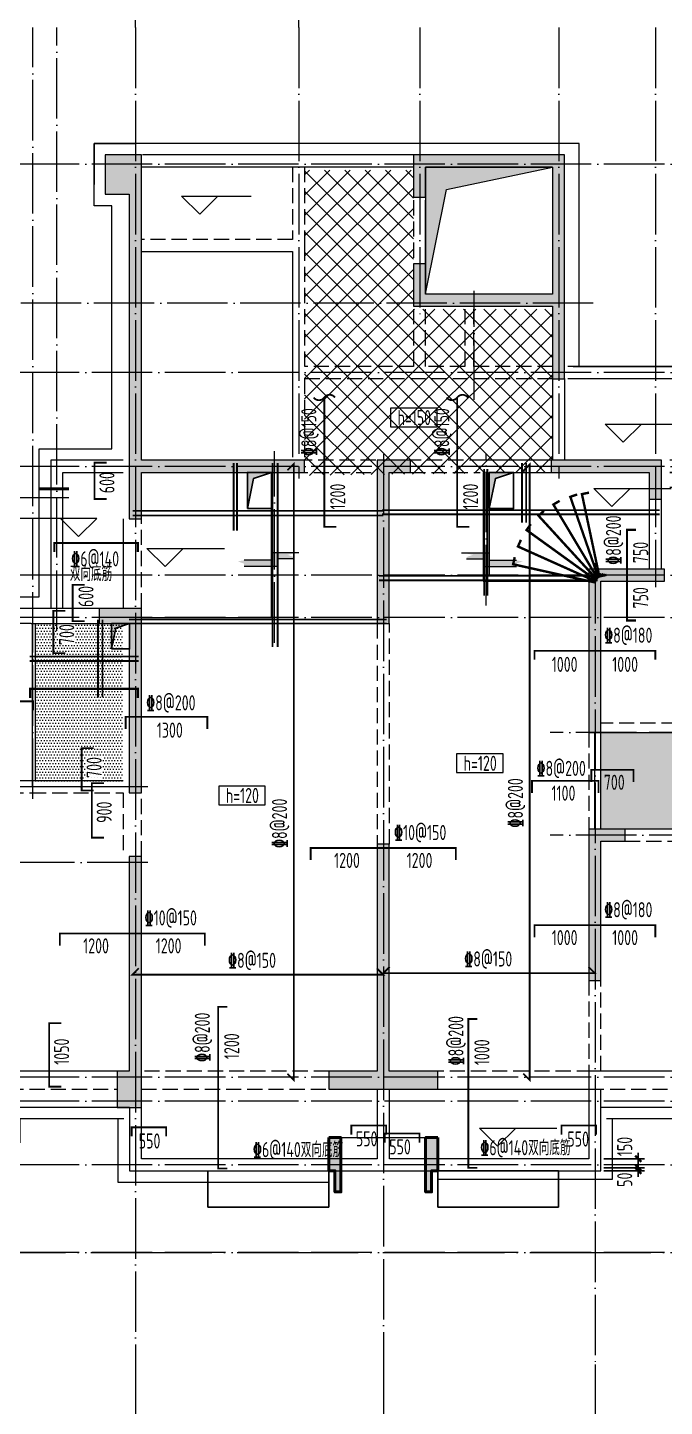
# Model space of a CAD drawing. Extents: x -129922 to 1190196, y -520662 to 139923.
# Drawn here: x 591054 to 601586, y -326059 to -303257 of the extents above; entities that cross this region are included whole.
import ezdxf
from ezdxf.enums import TextEntityAlignment as Align

# ---------------------------------------------------------------- set-up
doc = ezdxf.new("R2010")
doc.units = 0
doc.header["$LTSCALE"] = 1000
doc.header["$MEASUREMENT"] = 0
doc.linetypes.add('DASH', pattern=[0.35, 0.25, -0.1])
doc.linetypes.add('DOTE', pattern=[2.42, 2, -0.2, 0.02, -0.2])
for name, color, linetype, lineweight in [('A-墙体', 140, 'Continuous', 50), ('A-大样-填充', 8, 'Continuous', 9), ('A-平面-饰线', 11, 'Continuous', 15), ('A-标注-轴号', 3, 'Continuous', 15), ('A-轴线-塔楼', 1, 'DOTE', 9), ('A-轴线-隔墙', 41, 'DOTE', 9), ('S-基础-DQ', 6, 'Continuous', 20), ('S-墙柱-HATCH', 251, 'Continuous', 9), ('S-墙柱-WALL', 6, 'Continuous', 20), ('S-大样-DIM', 3, 'Continuous', 20), ('S-板-BEAM', 4, 'DASH', 20), ('S-板-BEAM-CON', 2, 'Continuous', 20), ('S-板-大样索引', 3, 'Continuous', 20), ('S-板-板厚', 191, 'Continuous', 20), ('S-板-板面填充', 251, 'Continuous', 20), ('S-板-标高', 3, 'Continuous', 20), ('S-板-楼板正筋', 107, 'Continuous', 20), ('S-板-楼板正筋文字', 107, 'Continuous', 20), ('S-板-楼板负筋', 1, 'Continuous', 20), ('S-板-楼板负筋文字', 7, 'Continuous', 20), ('S-板-模板线条', 140, 'Continuous', 20), ('S-板-洞口边线', 211, 'Continuous', 20), ('S-轴网-轴线', 1, 'DOTE', 9)]:
    doc.layers.add(name, color=color, linetype=linetype, lineweight=lineweight)
for name, color, linetype in [('DIM_SYMB', 3, 'Continuous'), ('HOLE', 5, 'Continuous'), ('HOLE_HATCH', 9, 'Continuous'), ('REIN', 1, 'Continuous'), ('楼板负筋文字', 7, 'Continuous'), ('楼板负筋钢筋', 1, 'Continuous')]:
    doc.layers.add(name, color=color, linetype=linetype)
doc.styles.add('TSSD_Dimension', font='tssdeng.shx', dxfattribs={"width": 0.7, "bigfont": 'HZTXT.SHX'})
doc.styles.add('TSSD_Rein', font='tssdeng.shx', dxfattribs={"width": 0.7, "bigfont": 'hztxt.shx'})
doc.dimstyles.new('TSSD_100_100$0', dxfattribs={"dimtxt": 250, "dimasz": 100, "dimexe": 100, "dimexo": 250, "dimgap": 100, "dimtad": 1, "dimdec": 0, "dimzin": 0, "dimdsep": 46, "dimtxsty": 'TSSD_Dimension', "dimblk": 'ARCHTICK', "dimcen": 0, "dimdle": 100, "dimclrd": 3, "dimclre": 3, "dimclrt": 7, "dimadec": 0, "dimazin": 0, "dimtfac": 1, "dimtdec": 0, "dimtix": 1, "dimtmove": 2, "dimatfit": 0, "dimldrblk": 'ARCHTICK', "dimfxl": 0, "dimtolj": 1, "dimtzin": 0, "dimarcsym": 0})

# ---------------------------------------------------------------- blocks, each defined once
blk = doc.blocks.new('sgfhgfjhg')
at = {"layer": 'S-墙柱-WALL'}
for points in [[(6293713, -1484557), (6293713, -1489927), (6293913, -1489927), (6293913, -1489157), (6296613, -1489157), (6296613, -1488957), (6296513, -1488957), (6296513, -1488957), (6293913, -1488957), (6293913, -1483907), (6293313, -1483907), (6293313, -1484557)], [(6298413, -1484607), (6298613, -1484607), (6298613, -1484107), (6300713, -1484107), (6300713, -1486207), (6298613, -1486207), (6298613, -1485707), (6298413, -1485707), (6298413, -1486407), (6300713, -1486407), (6300713, -1487607), (6300913, -1487607), (6300913, -1483907), (6298413, -1483907)], [(6298363, -1488957), (6297813, -1488957), (6297813, -1491657), (6298013, -1491657), (6298013, -1489157), (6298363, -1489157)], [(6302313, -1489597), (6302513, -1489597), (6302513, -1488957), (6300688, -1488957), (6300688, -1489157), (6302313, -1489157)], [(6301313, -1493457), (6301513, -1493457), (6301513, -1490957), (6302563, -1490957), (6302563, -1490757), (6301313, -1490757)], [(6293713, -1494457), (6293913, -1494457), (6293913, -1491407), (6293213, -1491407), (6293213, -1491657), (6293713, -1491657)], [(6301313, -1497557), (6301513, -1497557), (6301513, -1495257), (6301913, -1495257), (6301913, -1495057), (6301313, -1495057)], [(6297813, -1495307), (6297813, -1499057), (6297013, -1499057), (6297013, -1499357), (6298813, -1499357), (6298813, -1499057), (6298013, -1499057), (6298013, -1495307)], [(6293713, -1495507), (6293713, -1499057), (6293513, -1499057), (6293513, -1499657), (6293913, -1499657), (6293913, -1495507)]]:
    blk.add_lwpolyline(points, close=True, dxfattribs=at)
blk = doc.blocks.new('sfdhgfjhgjhgj')
at = {"layer": 'S-墙柱-HATCH'}
h = blk.add_hatch(color=256, dxfattribs=at)
h.dxf.hatch_style = 1
h.paths.add_polyline_path([(6497663, -1544314), (6497663, -1549684), (6497863, -1549684), (6497863, -1548914), (6500563, -1548914), (6500563, -1548714), (6500463, -1548714), (6497863, -1548714), (6497863, -1543664), (6497263, -1543664), (6497263, -1544314)])
h = blk.add_hatch(color=256, dxfattribs=at)
h.dxf.hatch_style = 1
h.paths.add_polyline_path([(6502363, -1544364), (6502563, -1544364), (6502563, -1543864), (6504663, -1543864), (6504663, -1545964), (6502563, -1545964), (6502563, -1545464), (6502363, -1545464), (6502363, -1546164), (6504663, -1546164), (6504663, -1547364), (6504863, -1547364), (6504863, -1543664), (6502363, -1543664)])
h = blk.add_hatch(color=256, dxfattribs=at)
h.dxf.hatch_style = 1
h.paths.add_polyline_path([(6502313, -1548714), (6501763, -1548714), (6501763, -1551414), (6501963, -1551414), (6501963, -1548914), (6502313, -1548914)])
h = blk.add_hatch(color=256, dxfattribs=at)
h.dxf.hatch_style = 1
h.paths.add_polyline_path([(6506263, -1549354), (6506463, -1549354), (6506463, -1548714), (6504638, -1548714), (6504638, -1548914), (6506263, -1548914)])
h = blk.add_hatch(color=256, dxfattribs=at)
h.dxf.hatch_style = 1
h.paths.add_polyline_path([(6505263, -1553214), (6505463, -1553214), (6505463, -1550714), (6506513, -1550714), (6506513, -1550514), (6505263, -1550514)])
h = blk.add_hatch(color=256, dxfattribs=at)
h.dxf.hatch_style = 1
h.paths.add_polyline_path([(6497663, -1554214), (6497863, -1554214), (6497863, -1551164), (6497163, -1551164), (6497163, -1551414), (6497663, -1551414)])
h = blk.add_hatch(color=256, dxfattribs=at)
h.dxf.hatch_style = 1
h.paths.add_polyline_path([(6505263, -1557314), (6505463, -1557314), (6505463, -1555014), (6505863, -1555014), (6505863, -1554814), (6505263, -1554814)])
h = blk.add_hatch(color=256, dxfattribs=at)
h.dxf.hatch_style = 1
h.paths.add_polyline_path([(6501763, -1555064), (6501763, -1558814), (6500963, -1558814), (6500963, -1559114), (6502763, -1559114), (6502763, -1558814), (6501963, -1558814), (6501963, -1555064)])
h = blk.add_hatch(color=256, dxfattribs=at)
h.dxf.hatch_style = 1
h.paths.add_polyline_path([(6497663, -1555264), (6497663, -1558814), (6497463, -1558814), (6497463, -1559414), (6497863, -1559414), (6497863, -1555264)])
blk.add_blockref('sgfhgfjhg', (203950, -59758))
blk = doc.blocks.new('20191020.17352493')
at = {"layer": 'S-板-模板线条'}
for p, q in [((13630, 13950), (20900, 13950)), ((26880, 13950), (33150, 13950)), ((13630, 13750), (20900, 13750)), ((26880, 13750), (33150, 13750)), ((19150, 12400), (15230, 12400)), ((28630, 12400), (32550, 12400)), ((19150, 12200), (15230, 12200)), ((15230, 12200), (19150, 12200)), ((28630, 12200), (32550, 12200)), ((19150, 11950), (15230, 11950)), ((28630, 11950), (32550, 11950))]:
    blk.add_line(p, q, dxfattribs=at)
blk = doc.blocks.new('新块')
at = {"layer": 'S-基础-DQ'}
h = blk.add_hatch(color=8, dxfattribs=at)
h.dxf.hatch_style = 1
h.paths.add_polyline_path([(100, 25), (371, 25), (371, 54), (266, 91), (455, 125), (0, 125), (0, 0), (-451, 0), (-556, -19), (-451, -56), (-451, -100), (100, -100)])
for points in [[(455, 125), (0, 125), (0, 0), (-451, 0)], [(371, 25), (100, 25), (100, -100), (-451, -100)]]:
    blk.add_lwpolyline(points, dxfattribs=at)
blk = doc.blocks.new('_ArchTick')
at = {"color": 0, "linetype": 'ByBlock', "const_width": 0.4}
blk.add_lwpolyline([(-0.5, -0.5), (0.5, 0.5)], dxfattribs=at)
blk = doc.blocks.new('*D512')
at = {"layer": 'Defpoints', "color": 0, "transparency": 16777216}
for p in [(600336, -321963), (600336, -322113), (601154, -322113)]:
    blk.add_point(p, dxfattribs=at)
at = {"layer": 'DIM_SYMB', "color": 3, "lineweight": -2, "transparency": 16777216}
for p, q in [((600586, -321963), (601254, -321963)), ((601154, -321963), (601154, -321863)), ((601154, -321963), (601154, -322113)), ((600586, -322113), (601254, -322113)), ((601154, -322113), (601154, -322213))]:
    blk.add_line(p, q, dxfattribs=at)
at = {"layer": 'DIM_SYMB', "color": 3, "lineweight": -2, "transparency": 16777216, "xscale": 100, "yscale": 100, "zscale": 100}
for p, rotation in [((601154, -321963), 270), ((601154, -322113), 90)]:
    blk.add_blockref('_ArchTick', p, dxfattribs=dict(at, rotation=rotation))
at = {"layer": 'DIM_SYMB', "color": 7, "transparency": 16777216, "insert": (600929, -321761), "char_height": 250, "attachment_point": 5, "rotation": 90, "style": 'TSSD_Dimension'}
blk.add_mtext('\\A1;150', dxfattribs=at)
blk = doc.blocks.new('*D513')
at = {"layer": 'Defpoints', "color": 0, "transparency": 16777216}
for p in [(600336, -322113), (600336, -322163), (601154, -322163)]:
    blk.add_point(p, dxfattribs=at)
at = {"layer": 'DIM_SYMB', "color": 3, "lineweight": -2, "transparency": 16777216}
for p, q in [((600586, -322113), (601254, -322113)), ((600586, -322163), (601254, -322163)), ((601154, -322113), (601154, -322013)), ((601154, -322113), (601154, -322163)), ((601154, -322163), (601154, -322263))]:
    blk.add_line(p, q, dxfattribs=at)
at = {"layer": 'DIM_SYMB', "color": 3, "lineweight": -2, "transparency": 16777216, "xscale": 100, "yscale": 100, "zscale": 100}
for p, rotation in [((601154, -322113), 270), ((601154, -322163), 90)]:
    blk.add_blockref('_ArchTick', p, dxfattribs=dict(at, rotation=rotation))
at = {"layer": 'DIM_SYMB', "color": 7, "transparency": 16777216, "insert": (600929, -322310), "char_height": 250, "attachment_point": 5, "rotation": 90, "style": 'TSSD_Dimension'}
blk.add_mtext('\\A1;50', dxfattribs=at)
blk = doc.blocks.new('sfdhgfdhgfdjhgfjhgjk')
at = {"layer": 'S-板-BEAM'}
for p, q in [((6597491, -1476804), (6597491, -1478004)), ((6597691, -1478104), (6597691, -1476804)), ((6599491, -1477354), (6599491, -1478454)), ((6597491, -1478004), (6594991, -1478004)), ((6597691, -1480104), (6597691, -1478104)), ((6599491, -1479154), (6599491, -1480104)), ((6599691, -1480104), (6599691, -1479154)), ((6600341, -1479154), (6600341, -1480104)), ((6600491, -1480104), (6600491, -1479154)), ((6599491, -1480104), (6597691, -1480104)), ((6600341, -1480104), (6599691, -1480104)), ((6601791, -1480104), (6600491, -1480104)), ((6597691, -1481604), (6597691, -1480304)), ((6597691, -1480304), (6601791, -1480304)), ((6602041, -1480304), (6609491, -1480304)), ((6598866, -1481654), (6597691, -1481654)), ((6600666, -1481654), (6599441, -1481654)), ((6597141, -1481854), (6598866, -1481854)), ((6599441, -1481854), (6600591, -1481854)), ((6594991, -1484104), (6594991, -1482624)), ((6598891, -1484354), (6598891, -1488004)), ((6599091, -1488004), (6599091, -1484354)), ((6605591, -1486004), (6602591, -1486004)), ((6602391, -1486154), (6602391, -1487754)), ((6593166, -1486954), (6592091, -1486954)), ((6592091, -1487154), (6593166, -1487154)), ((6593166, -1487154), (6594691, -1487154)), ((6594691, -1487154), (6594691, -1488204)), ((6594991, -1488204), (6594991, -1487154)), ((6602991, -1487954), (6605591, -1487954)), ((6602391, -1490254), (6602391, -1491754)), ((6602591, -1491754), (6602591, -1490254)), ((6598091, -1491754), (6594991, -1491754)), ((6602441, -1491754), (6599891, -1491754)), ((6592091, -1492054), (6594591, -1492054)), ((6594991, -1492054), (6598091, -1492054)), ((6602391, -1492054), (6604791, -1492054))]:
    blk.add_line(p, q, dxfattribs=at)
at = {"layer": 'S-板-BEAM-CON'}
for p, q in [((6597606, -1476602), (6595006, -1476602)), ((6599491, -1476604), (6597591, -1476604)), ((6594991, -1476804), (6597591, -1476804)), ((6597591, -1476804), (6599491, -1476804)), ((6599691, -1478454), (6599691, -1477354)), ((6594991, -1478204), (6597491, -1478204)), ((6597491, -1478204), (6597491, -1481604)), ((6609491, -1480104), (6602041, -1480104)), ((6601791, -1480304), (6601791, -1481654)), ((6601991, -1481654), (6601991, -1480304)), ((6594691, -1481654), (6593491, -1481654)), ((6593491, -1481654), (6593491, -1484104)), ((6601766, -1481654), (6600666, -1481654)), ((6593691, -1481854), (6594691, -1481854)), ((6593691, -1484104), (6593691, -1481854)), ((6600741, -1481854), (6601766, -1481854)), ((6603391, -1482294), (6603391, -1483454)), ((6603591, -1483454), (6603591, -1482294)), ((6594691, -1482624), (6594691, -1484104)), ((6593166, -1484104), (6590466, -1484104)), ((6593591, -1484104), (6593166, -1484104)), ((6594291, -1484104), (6593591, -1484104)), ((6593166, -1484354), (6590466, -1484354)), ((6593166, -1484354), (6593591, -1484354)), ((6593241, -1486954), (6593241, -1484354)), ((6593591, -1484354), (6594291, -1484354)), ((6602591, -1486154), (6605591, -1486154)), ((6602591, -1487754), (6602591, -1486154)), ((6594691, -1486954), (6593166, -1486954)), ((6605591, -1487754), (6602991, -1487754)), ((6594591, -1491754), (6592091, -1491754)), ((6604791, -1491754), (6602391, -1491754)), ((6602391, -1491754), (6602391, -1493204)), ((6598891, -1492054), (6598891, -1493204)), ((6599091, -1493204), (6599091, -1492054)), ((6599891, -1492054), (6602391, -1492054)), ((6602591, -1493404), (6602591, -1492054)), ((6594791, -1492354), (6594791, -1493404)), ((6594991, -1493204), (6594991, -1492354)), ((6598891, -1493204), (6594991, -1493204)), ((6602391, -1493204), (6599091, -1493204)), ((6594791, -1493404), (6598991, -1493404)), ((6598991, -1493404), (6602591, -1493404))]:
    blk.add_line(p, q, dxfattribs=at)
at = {"layer": 'S-板-模板线条', "lineweight": -3}
for p, q in [((6596091, -1493404), (6596091, -1494004)), ((6598091, -1494004), (6598091, -1493404)), ((6599891, -1493404), (6599891, -1494004)), ((6601891, -1493404), (6599891, -1493404)), ((6601891, -1494004), (6601891, -1493404)), ((6596091, -1494004), (6598091, -1494004)), ((6599891, -1494004), (6601891, -1494004))]:
    blk.add_line(p, q, dxfattribs=at)
at = {"layer": 'S-板-模板线条', "ltscale": 0.5}
blk.add_lwpolyline([(6592791, -1492354), (6594791, -1492354), (6594791, -1493404), (6598091, -1493404), (6598091, -1492854), (6599891, -1492854), (6599891, -1493404), (6602591, -1493404), (6602591, -1492354), (6604891, -1492354), (6604891, -1492754), (6604991, -1492754), (6604991, -1492654), (6606391, -1492654), (6606391, -1492754), (6606491, -1492754), (6606491, -1492354), (6608791, -1492354), (6608791, -1493404), (6611491, -1493404), (6611491, -1492854), (6612391, -1492854)], dxfattribs=at)
blk = doc.blocks.new('A$C74CD54C9')
at = {"layer": 'A-平面-饰线'}
for points in [[(-7090, -15690), (-8810, -15690), (-8810, -16090), (-10790, -16090), (-10790, -15690), (-13290, -15690), (-13290, -7060), (-8490, -7060), (-8490, -4610), (-7290, -4610), (-7290, -590), (-7580, -590), (-7580, 440), (-6900, 440)], [(440, -3250), (440, 440), (-7580, 440), (-7580, -240)], [(340, -3250), (7610, -3250)], [(340, -3450), (7610, -3450)], [(-7190, -15690), (-7190, -16740), (-3690, -16740)], [(-1910, -16690), (990, -16690), (990, -15690)], [(6910, -15690), (4890, -15690), (4890, -16090), (2910, -16090), (2910, -15690), (890, -15690)]]:
    blk.add_lwpolyline(points, dxfattribs=at)
blk = doc.blocks.new('B-放射筋')
at = {"layer": 'S-板-楼板负筋', "const_width": 40}
for points in [[(118, 80), (92, 197), (-1260, -103), (-1234, -220)], [(144, 66), (95, 175), (-1180, -397), (-1131, -507)], [(173, 57), (102, 154), (-1038, -669), (-968, -767)], [(202, 55), (114, 136), (-839, -905), (-751, -986)], [(232, 58), (129, 119), (-594, -1091), (-491, -1152)], [(260, 67), (146, 107), (-314, -1218), (-201, -1258)], [(284, 73), (166, 98), (-122, -1263), (-5, -1288)]]:
    blk.add_lwpolyline(points, dxfattribs=at)
blk = doc.blocks.new('ZHOUWANG3')
at = {"layer": 'A-标注-轴号'}
for p, q in [((94752, 248942), (94752, 252942)), ((97452, 248942), (97452, 252942)), ((94752, 226834), (94752, 222834)), ((98852, 226834), (98852, 222834)), ((102352, 226834), (102352, 222834))]:
    blk.add_line(p, q, dxfattribs=at)
at = {"layer": 'A-轴线-塔楼', "linetype": 'DOTE', "ltscale": 0.5}
for p, q in [((94752, 248942), (94752, 226834)), ((97452, 248942), (97452, 241486)), ((99452, 248942), (99452, 244136)), ((101752, 248942), (101752, 241486)), ((103352, 248942), (103352, 239686)), ((139798, 246686), (85362, 246686)), ((102322, 244386), (85362, 244386)), ((139798, 243236), (85362, 243236)), ((98852, 241886), (98852, 226834)), ((139798, 241686), (85362, 241686)), ((139798, 239886), (85362, 239886)), ((102352, 240086), (102352, 226834)), ((139798, 239186), (85362, 239186)), ((122394, 235586), (101608, 235586)), ((139798, 231586), (85362, 231586)), ((139798, 228686), (85362, 228686))]:
    blk.add_line(p, q, dxfattribs=at)
at = {"layer": 'A-轴线-隔墙', "ltscale": 0.5}
for p, q in [((93052, 236186), (93052, 248942)), ((93452, 238966), (93452, 248942)), ((100352, 242784), (100352, 244586)), ((97052, 238770), (97052, 241936)), ((100552, 239386), (100552, 241886)), ((122394, 237286), (101608, 237286)), ((94952, 236386), (85362, 236386)), ((94952, 235136), (85362, 235136)), ((139798, 231186), (85362, 231186)), ((139798, 230136), (85362, 230136))]:
    blk.add_line(p, q, dxfattribs=at)
blk = doc.blocks.new('sgjhfgjhgj')
at = {"layer": 'HOLE_HATCH', "ltscale": 0.5}
for points in [[(268519, 605212), (268919, 605212), (268619, 605112), (268519, 604612)], [(272519, 605212), (272919, 605212), (272619, 605112), (272519, 604612)], [(266269, 602712), (266569, 602712), (266344, 602637), (266269, 602292)]]:
    blk.add_hatch(color=256, dxfattribs=at).paths.add_polyline_path(points)
at = {"layer": 'HOLE', "ltscale": 0.5}
for points in [[(268519, 604612), (268919, 604612), (268919, 605212), (268519, 605212)], [(272519, 604612), (272919, 604612), (272919, 605212), (272519, 605212)], [(266269, 602292), (266569, 602292), (266569, 602712), (266269, 602712)]]:
    blk.add_lwpolyline(points, close=True, dxfattribs=at)
for points in [[(268519, 604612), (268619, 605112), (268919, 605212)], [(272519, 604612), (272619, 605112), (272919, 605212)], [(266269, 602292), (266344, 602637), (266569, 602712)]]:
    blk.add_lwpolyline(points, dxfattribs=at)
blk = doc.blocks.new('sgfjhgfjhgkjhk')
at = {"layer": 'S-板-大样索引', "color": 1}
blk.add_line((6486817, -1422874), (6485160, -1422874), dxfattribs=at)
at = {"layer": 'S-板-大样索引', "color": 1, "const_width": 50}
blk.add_lwpolyline([(6486817, -1422724), (6486317, -1422724)], dxfattribs=at)

msp = doc.modelspace()

# ---------------------------------------------------------------- hatches: boundary and pattern name
at = {"layer": 'A-大样-填充', "ltscale": 0.5}
h = msp.add_hatch(color=256, dxfattribs=at)
h.dxf.hatch_style = 1
h.paths.add_polyline_path([(596036.2, -321612.6), (596236.2, -321612.6), (596236.2, -322512.6), (596136.2, -322512.6), (596136.2, -322162.6), (596036.2, -322162.6)])
h = msp.add_hatch(color=256, dxfattribs=at)
h.dxf.hatch_style = 1
h.paths.add_polyline_path([(597836.2, -321612.6), (597636.2, -321612.6), (597636.2, -322512.6), (597736.2, -322512.6), (597736.2, -322162.6), (597836.2, -322162.6)])
at = {"layer": 'S-板-板面填充'}
h = msp.add_hatch(dxfattribs=at)
h.set_pattern_fill('ANSI37', color=256, scale=150, style=0)
h.set_pattern_definition([(45, (-3726471.92, 347151.43), (-168.379802, 168.379802), []), (135, (-3726471.92, 347151.43), (-168.379802, -168.379802), [])])
h.paths.add_polyline_path([(599736.2, -307912.6), (597436.2, -307912.6), (597436.2, -305612.6), (595636.2, -305612.6), (595636.2, -310662.6), (599736.2, -310612.6)])
h = msp.add_hatch(color=256, dxfattribs=at)
h.dxf.hatch_style = 1
h.paths.add_polyline_path([(599736.2, -305562.6), (597636.2, -305562.6), (597636.2, -307662.6), (597981.6, -305933.1)])
h = msp.add_hatch(dxfattribs=at)
h.set_pattern_fill('DOTS', color=256, scale=30, style=0)
h.set_pattern_definition([(0, (591186.2, -315712.57), (23.8125, 47.625), [0, -47.625])])
h.paths.add_polyline_path([(592636.2, -313112.6), (591186.2, -313112.6), (591186.2, -315712.6), (592636.2, -315712.6)])
h = msp.add_hatch(dxfattribs=at)
h.set_pattern_fill('DOTS', color=256, scale=30, style=0)
h.set_pattern_definition([(0, (600536.2, -317512.57), (23.8125, 47.625), [0, -47.625])])
h.paths.add_polyline_path([(606736.2, -314912.6), (600536.2, -314912.6), (600536.2, -316512.6), (606736.2, -316512.6)])

# ---------------------------------------------------------------- linework, layer by layer
at = {"layer": 'A-墙体'}
for points in [[(596036.2, -321612.6), (596236.2, -321612.6), (596236.2, -322512.6), (596136.2, -322512.6), (596136.2, -322162.6), (596036.2, -322162.6), (596036.2, -321612.6)], [(597836.2, -321612.6), (597636.2, -321612.6), (597636.2, -322512.6), (597736.2, -322512.6), (597736.2, -322162.6), (597836.2, -322162.6), (597836.2, -321612.6)]]:
    msp.add_lwpolyline(points, dxfattribs=at)
at = {"layer": 'S-基础-DQ', "ltscale": 0.5}
for points in [[(592936.2, -313012.6), (595086.2, -313012.6), (595086.2, -310612.6)], [(592936.2, -313112.6), (595186.2, -313112.6), (595186.2, -310612.6)], [(598586.2, -310612.6), (598586.2, -312412.6), (600336.2, -312412.6)], [(598686.2, -310612.6), (598686.2, -312312.6), (600336.2, -312312.6)], [(592636.2, -315812.6), (591136.2, -315812.6), (591136.2, -313112.6)], [(600436.2, -316512.6), (600436.2, -314912.6)]]:
    msp.add_lwpolyline(points, dxfattribs=at)
at = {"layer": 'S-板-板厚'}
for points in [[(597828, -309549.8), (597057.7, -309549.8), (597057.7, -309860.1), (597828, -309860.1)], [(598918.8, -315267.1), (598148.4, -315267.1), (598148.4, -315577.3), (598918.8, -315577.3)], [(594984.8, -315799.6), (594214.4, -315799.6), (594214.4, -316109.8), (594984.8, -316109.8)]]:
    msp.add_lwpolyline(points, close=True, dxfattribs=at)
at = {"layer": 'S-板-标高'}
for p, q in [((593900.7, -306343.1), (593600.7, -306043.1)), ((593600.7, -306043.1), (594754.2, -306043.1)), ((593900.7, -306343.1), (594200.7, -306043.1)), ((600904.6, -310113.1), (600604.6, -309813.1)), ((600604.6, -309813.1), (601885.6, -309813.1)), ((600904.6, -310113.1), (601204.6, -309813.1)), ((600716.9, -311178.2), (600416.9, -310878.2)), ((600416.9, -310878.2), (601697.9, -310878.2)), ((600716.9, -311178.2), (601016.9, -310878.2)), ((592198.6, -311374.1), (590917.6, -311374.1)), ((591898.6, -311674.1), (591598.6, -311374.1)), ((591898.6, -311674.1), (592198.6, -311374.1)), ((593327.1, -312170.1), (593027.1, -311870.1)), ((593027.1, -311870.1), (594308.1, -311870.1)), ((593327.1, -312170.1), (593627.1, -311870.1)), ((598827.6, -321756.1), (598527.6, -321456.1)), ((598527.6, -321456.1), (599808.6, -321456.1)), ((598827.6, -321756.1), (599127.6, -321456.1))]:
    msp.add_line(p, q, dxfattribs=at)
at = {"layer": 'S-板-楼板正筋', "const_width": 30}
for points in [[(594461.6, -310460.1), (594461.6, -311577.1)], [(594517.1, -310460.1), (594517.1, -311577.1)], [(595104.4, -310457.5), (595104.4, -313498.1)], [(595190.9, -310457.5), (595190.9, -313498.1)], [(595350.4, -320556.5), (595456.4, -320662.6), (595456.4, -310472.8), (595350.4, -310578.9)], [(598603.9, -310554.2), (598603.9, -312651.7)], [(598658.4, -310554.2), (598658.4, -312651.7)], [(599231.1, -310455.1), (599231.1, -311442.5)], [(599252.1, -320556.5), (599358.1, -320662.6), (599358.1, -310482.8), (599252.1, -310588.9)], [(599298.8, -310455.1), (599298.8, -311442.5)], [(596936.2, -311247.6), (592793.1, -311247.6)], [(596914.2, -311239.1), (601509.4, -311239.1)], [(596936.2, -311325.6), (592793.1, -311325.6)], [(596914.2, -311306.6), (601509.4, -311306.6)], [(600479.6, -312322.4), (596867.9, -312322.4)], [(600479.6, -312398.2), (596867.9, -312398.2)], [(592217.6, -313047.1), (592217.6, -314334.1)], [(592294.1, -313047.1), (592294.1, -314334.1)], [(592731.4, -313045.2), (596990.7, -313045.2)], [(592731.4, -313110.8), (596990.7, -313110.8)], [(592889.1, -313656.1), (591086.1, -313656.1)], [(592889.1, -313732.1), (591086.1, -313732.1)], [(597042.3, -318789.7), (596936.2, -318895.8), (600436.2, -318895.8), (600330.1, -318789.7)], [(592892.3, -318813), (592786.2, -318919), (596936.2, -318919), (596830.1, -318813)]]:
    msp.add_lwpolyline(points, dxfattribs=at)
at = {"layer": 'S-板-楼板负筋', "const_width": 30}
for points in [[(596138.4, -309374.7, 0.5), (595961.4, -309374.7, -0.5), (595784.4, -309374.7)], [(596138.4, -309374.7, 0.5), (595961.4, -309374.7, -0.5), (595784.4, -309374.7)], [(598336.5, -309374.7, 0.5), (598159.5, -309374.7, -0.5), (597982.5, -309374.7)]]:
    msp.add_lwpolyline(points, format="xyb", dxfattribs=at)
at = {"layer": 'S-板-楼板负筋'}
for points, const_width in [([(596161.4, -311512.6), (595961.4, -311512.6), (595961.4, -309374.7)], 30), ([(596161.4, -311512.6), (595961.4, -311512.6), (595961.4, -309374.7)], 30), ([(598359.5, -311512.6), (598159.5, -311512.6), (598159.5, -309374.7)], 30), ([(592361.2, -311052.6), (592161.2, -311052.6), (592161.2, -310452.6), (592361.2, -310452.6)], 30), ([(591496.2, -311929.6), (591496.2, -311779.6), (592876.2, -311779.6), (592876.2, -311929.6)], 35), ([(591998.6, -313072.6), (591798.6, -313072.6), (591798.6, -312472.6), (591998.6, -312472.6)], 30), ([(591679.1, -313602.6), (591479.1, -313602.6), (591479.1, -312902.6), (591679.1, -312902.6)], 30), ([(599436.2, -313712.6), (599436.2, -313562.6), (601436.2, -313562.6), (601436.2, -313712.6)], 30), ([(591096.2, -314341.4), (591096.2, -314191.4), (592876.2, -314191.4), (592876.2, -314341.4)], 35), ([(590326.2, -314550.1), (590326.2, -314400.1), (591146.2, -314400.1), (591146.2, -314550.1)], 30), ([(592676.2, -314854.6), (592676.2, -314654.6), (594026.2, -314654.6), (594026.2, -314854.6)], 30), ([(592148.7, -315872.6), (591948.7, -315872.6), (591948.7, -315172.6), (592148.7, -315172.6)], 30), ([(600376.2, -315732.6), (600376.2, -315532.6), (601076.2, -315532.6), (601076.2, -315732.6)], 30), ([(592316.2, -316652.6), (592116.2, -316652.6), (592116.2, -315752.6), (592316.2, -315752.6)], 30), ([(599396.2, -315912.6), (599396.2, -315712.6), (600496.2, -315712.6), (600496.2, -315912.6)], 30), ([(595736.2, -317025.1), (595736.2, -316825.1), (598136.2, -316825.1), (598136.2, -317025.1)], 30), ([(599436.2, -318301.4), (599436.2, -318101.4), (601436.2, -318101.4), (601436.2, -318301.4)], 30), ([(591586.2, -318437.6), (591586.2, -318237.6), (593986.2, -318237.6), (593986.2, -318437.6)], 30), ([(594354.6, -322125.1), (594204.6, -322125.1), (594204.6, -319452.6), (594354.6, -319452.6)], 30), ([(598492.5, -322113), (598342.5, -322113), (598342.5, -319652.6), (598492.5, -319652.6)], 30), ([(591611.2, -320772.6), (591411.2, -320772.6), (591411.2, -319722.6), (591611.2, -319722.6)], 30), ([(592776.2, -321594.6), (592776.2, -321444.6), (593346.2, -321444.6), (593346.2, -321594.6)], 30), ([(596409.2, -321562.6), (596409.2, -321412.6), (596984.1, -321412.6), (596984.1, -321562.6)], 30), ([(599884.7, -321562.6), (599884.7, -321412.6), (600454.7, -321412.6), (600454.7, -321562.6)], 30), ([(596961.3, -321696), (596961.3, -321546), (597536.2, -321546), (597536.2, -321696)], 30)]:
    msp.add_lwpolyline(points, dxfattribs=dict(at, const_width=const_width))
at = {"layer": 'S-板-洞口边线'}
msp.add_lwpolyline([(599736.2, -305562.6), (597636.2, -305562.6), (597636.2, -307662.6), (597981.6, -305933.1)], close=True, dxfattribs=at)
at = {"layer": 'S-轴网-轴线'}
msp.add_lwpolyline([(582421.3, -323512.6), (639236.2, -323512.6)], dxfattribs=at)
at = {"layer": '楼板负筋钢筋', "const_width": 35}
msp.add_lwpolyline([(601118, -313062.6), (600968, -313062.6), (600968, -311562.6), (601118, -311562.6)], dxfattribs=at)

# ---------------------------------------------------------------- block references
for name, p in [('ZHOUWANG3', (498087.8, -552199)), ('sfdhgfjhgjhgj', (-5904926.8, 1238301.6)), ('sgjhfgjhgj', (326171.2, -915824.7))]:
    msp.add_blockref(name, p)
at = {"layer": 'REIN', "xscale": -1, "rotation": 180}
msp.add_blockref('B-放射筋', (600344, -312235.5), dxfattribs=at)
at = {"layer": 'S-基础-DQ'}
msp.add_blockref('新块', (595086.2, -312066.6), dxfattribs=at)
at = {"layer": 'S-基础-DQ', "xscale": -1}
msp.add_blockref('新块', (598686.2, -312066.6), dxfattribs=at)
at = {"layer": 'S-大样-DIM'}
for name, p in [('A$C74CD54C9', (599736.2, -305612.6)), ('sfdhgfdhgfdjhgfjhgjk', (-6002054.4, 1171241.6))]:
    msp.add_blockref(name, p, dxfattribs=at)
at = {"layer": 'S-板-模板线条'}
msp.add_blockref('20191020.17352493', (586446.2, -322812.6), dxfattribs=at)
at = {"layer": 'S-板-洞口边线'}
msp.add_blockref('sgfjhgfjhgkjhk', (-5895079.4, 1111841.6), dxfattribs=at)

# ---------------------------------------------------------------- texts
at = {"layer": 'S-板-板厚', "style": 'TSSD_Rein', "width": 0.7}
for s, p in [('h=150', (597448.8, -309706.3)), ('h=120', (598539.6, -315423.6)), ('h=120', (594605.6, -315956.1))]:
    msp.add_text(s, height=250, dxfattribs=at).set_placement(p, align=Align.MIDDLE)
at = {"layer": 'S-板-楼板正筋文字', "style": 'TSSD_Rein', "width": 0.7}
for s, p in [('\x846@140', (591774.8, -312167.5)), ('双向底筋', (591753.1, -312410.6)), ('\x848@150', (594368.6, -318807.6)), ('\x848@150', (598275.5, -318784.3)), ('\x846@140双向底筋', (594780.1, -321937.6)), ('\x846@140双向底筋', (598540.7, -321906.1))]:
    msp.add_text(s, height=250, dxfattribs=at).set_placement(p)
at = {"layer": 'S-板-楼板正筋文字', "linetype": 'Continuous', "style": 'TSSD_Rein', "width": 0.7}
msp.add_text('\x848@200', height=250, rotation=90, dxfattribs=at).set_placement((599246.7, -316487.6))
at = {"layer": 'S-板-楼板正筋文字', "style": 'TSSD_Rein', "width": 0.7}
msp.add_text('\x848@200', height=250, rotation=90, dxfattribs=at).set_placement((595345, -316825.1))
at = {"layer": 'S-板-楼板负筋文字', "linetype": 'Continuous', "style": 'TSSD_Rein', "width": 0.7}
for s, p in [('\x848@150', (595830, -310344.6)), ('\x848@150', (595830, -310344.6)), ('\x848@150', (598028.1, -310344.6)), ('\x848@200', (594068.6, -320363.6)), ('\x848@200', (598262.9, -320420.1))]:
    msp.add_text(s, height=250, rotation=90, dxfattribs=at).set_placement(p)
for s, p in [('600', (592241.2, -310782.6)), ('1200', (596057.6, -311012.6)), ('1200', (596057.6, -311012.6)), ('1200', (598255.7, -311012.6)), ('600', (591894.7, -312665.4)), ('700', (592028.7, -315492.6)), ('900', (592196.2, -316232.6)), ('1200', (594304.6, -320102.6)), ('1050', (591491.2, -320192.6)), ('1000', (598442.5, -320202.6))]:
    msp.add_text(s, height=250, rotation=90, dxfattribs=at).set_placement(p, align=Align.TOP_CENTER)
at = {"layer": 'S-板-楼板负筋文字', "style": 'TSSD_Rein', "width": 0.7}
msp.add_text('700', height=250, rotation=90, dxfattribs=at).set_placement((591575.2, -313295.1), align=Align.TOP_CENTER)
at = {"layer": 'S-板-楼板负筋文字', "linetype": 'Continuous', "style": 'TSSD_Rein', "width": 0.7}
for s, p in [('\x848@180', (600588.7, -313431.1)), ('\x848@200', (593014.6, -314548.8)), ('\x848@200', (599469.6, -315632.6)), ('\x8410@150', (597113.7, -316693.6)), ('\x8410@150', (592988.7, -318106.1))]:
    msp.add_text(s, height=250, dxfattribs=at).set_placement(p)
for s, p in [('1000', (599936.2, -313662.6)), ('1000', (600936.2, -313662.6)), ('1300', (593406.2, -314750.7)), ('1100', (599916.2, -315792.6)), ('700', (600756.2, -315612.6)), ('1200', (596336.2, -316905.1)), ('1200', (597536.2, -316905.1)), ('1200', (592186.2, -318317.6)), ('1200', (593386.2, -318317.6)), ('550', (596661.2, -321508.7)), ('550', (600159.7, -321512.6)), ('550', (593071.2, -321544.6)), ('550', (597213.3, -321642.1)), ('550', (597213.3, -321642.1))]:
    msp.add_text(s, height=250, dxfattribs=at).set_placement(p, align=Align.TOP_CENTER)
at = {"layer": 'S-板-楼板负筋文字', "style": 'TSSD_Rein', "width": 0.7}
msp.add_text('\x848@180', height=250, dxfattribs=at).set_placement((600588.7, -317970))
for p in [(599936.2, -318181.4), (600936.2, -318181.4)]:
    msp.add_text('1000', height=250, dxfattribs=at).set_placement(p, align=Align.TOP_CENTER)
at = {"layer": '楼板负筋文字', "style": 'TSSD_Rein', "width": 0.7}
msp.add_text('\x848@200', height=250, rotation=90, dxfattribs=at).set_placement((600868, -311324.9), align=Align.RIGHT)
for p in [(601068, -311937.6), (601068, -312687.6)]:
    msp.add_text('750', height=250, rotation=90, dxfattribs=at).set_placement(p, align=Align.TOP_CENTER)

# ---------------------------------------------------------------- dimensions: what is measured, and where the dimension line sits
at = {"layer": 'DIM_SYMB'}
for base, p1, p2, picture, middle in [((601153.7, -322112.6), (600336.2, -321962.6), (600336.2, -322112.6), '*D512', (600928.7, -321761)), ((601153.7, -322162.6), (600336.2, -322112.6), (600336.2, -322162.6), '*D513', (600928.7, -322310.3))]:
    dim = msp.add_linear_dim(base=base, p1=p1, p2=p2, angle=90, dimstyle='TSSD_100_100$0', dxfattribs=at)
    dim.commit()
    dim.dimension.update_dxf_attribs({"geometry": picture, "text_midpoint": middle, "dimtype": 128})

doc.saveas('drawing.dxf')
